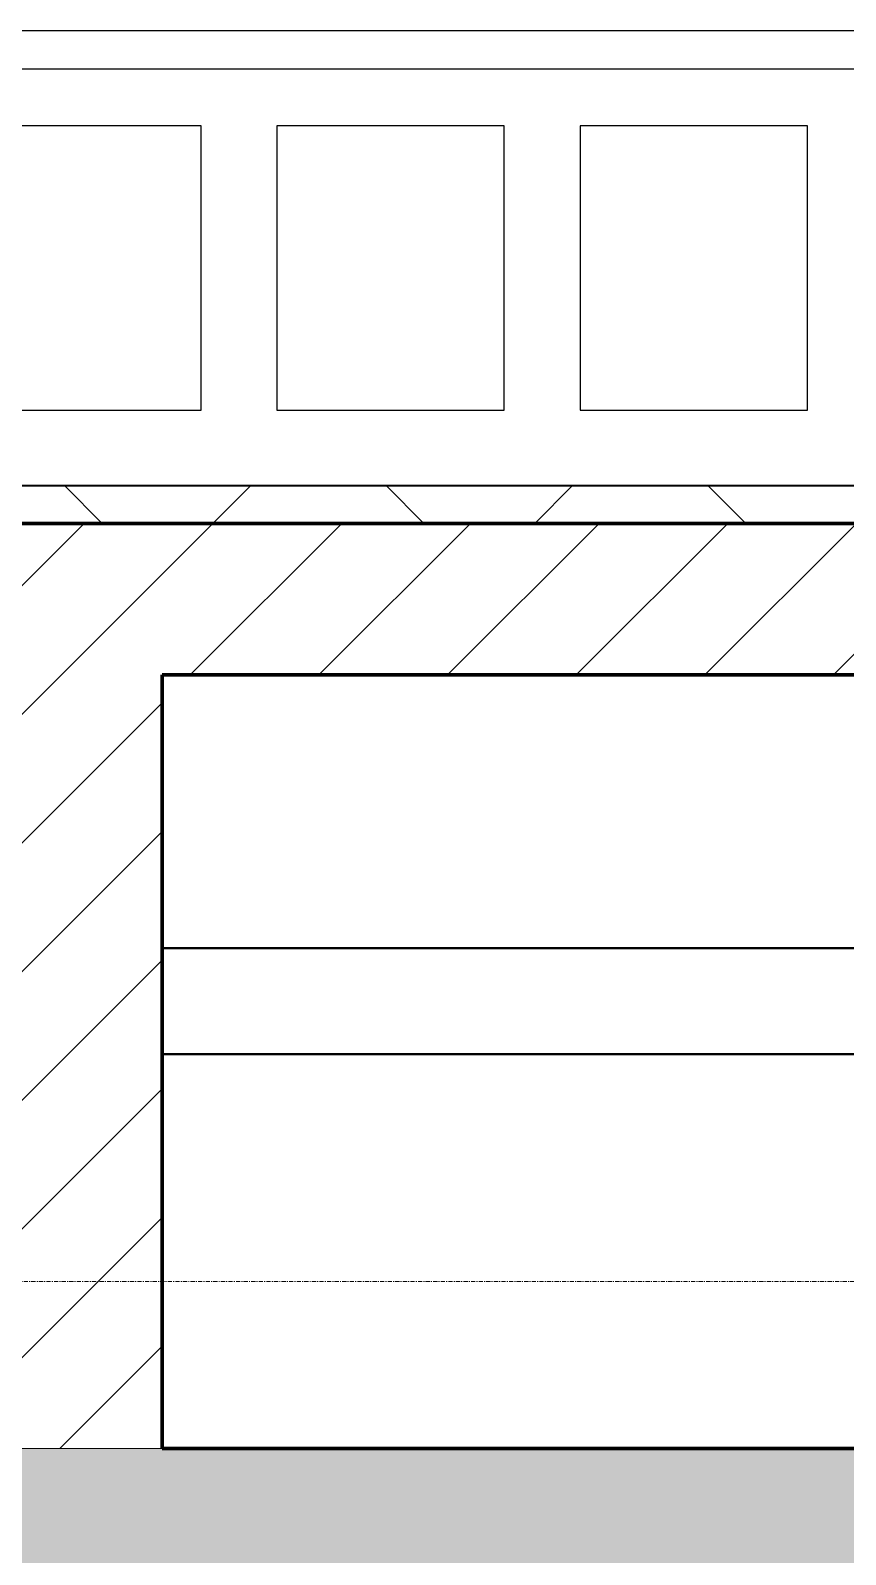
# Model space of a CAD drawing. Header units: millimetres. Extents: x -794334 to -714814, y -17806 to 22403.
# Drawn here: x -727356 to -726281, y -4681 to -2671 of the extents above; entities that cross this region are included whole.
import ezdxf
from ezdxf.xclip import XClip

# ---------------------------------------------------------------- set-up
doc = ezdxf.new("R2010")
doc.units = ezdxf.units.MM
doc.header["$XCLIPFRAME"] = 0
doc.linetypes.add('DPA_Grid _ Level 100', pattern=[10, 5.5, -1.6, 1.3, -1.6])
for name, color, linetype in [('000 - WIPEOUT', 250, 'Continuous'), ('A04_TUBE SERIES', 2, 'Continuous'), ('A11_ALU.SOLID SHEET', 2, 'Continuous')]:
    doc.layers.add(name, color=color, linetype=linetype)
for name, color, linetype, lineweight in [('A-FLOR-E', 2, 'Continuous', 35), ('A-WALL', 5, 'Continuous', 35), ('A-WALL-FNSH', 2, 'Continuous', 35), ('A-WALL-PATT', 1, 'Continuous', 35), ('S-GRID', 251, 'Continuous', 9), ('WALL-E', 2, 'Continuous', 35)]:
    doc.layers.add(name, color=color, linetype=linetype, lineweight=lineweight)
pattern_1 = [(45, (0, 0), (-84.852814, 84.852814), [])]

# ---------------------------------------------------------------- blocks, each defined once
blk = doc.blocks.new('*U804')
at = {"layer": 'S-GRID', "linetype": 'DPA_Grid _ Level 100'}
blk.add_line((57942.9, -7900), (-14128.9, -7900), dxfattribs=at)
blk = doc.blocks.new('*U1084')
blk.add_attdef('EXTR.OVL-LENGTH_', (-25, -59.1), '', height=5)
blk.add_wipeout([(-25, 0), (25, 0), (25, 10129), (-25, 10129)]).dxf.layer = '000 - WIPEOUT'
at = {"layer": 'A04_TUBE SERIES', "color": 0}
blk.add_lwpolyline([(-25, 0), (25, 0), (25, 10129), (-25, 10129)], close=True, dxfattribs=at)
blk = doc.blocks.new('*U1270')
at = {"color": 3}
for points in [[(-187.5, 2550), (187.5, 2550), (187.5, 2250), (-187.5, 2250)], [(-187.5, 2150), (187.5, 2150), (187.5, 1850), (-187.5, 1850)], [(-187.5, 1750), (187.5, 1750), (187.5, 1450), (-187.5, 1450)]]:
    blk.add_wipeout(points, dxfattribs=at).dxf.layer = '000 - WIPEOUT'
at = {"layer": 'A11_ALU.SOLID SHEET', "color": 0, "linetype": 'ByBlock'}
for points in [[(-187.5, 2250), (187.5, 2250), (187.5, 2550), (-187.5, 2550)], [(-187.5, 1850), (187.5, 1850), (187.5, 2150), (-187.5, 2150)], [(-187.5, 1450), (187.5, 1450), (187.5, 1750), (-187.5, 1750)]]:
    blk.add_lwpolyline(points, close=True, dxfattribs=at)
blk = doc.blocks.new('*U1630')
blk.add_lwpolyline([(22690, -750), (19166.4, -750), (19116.4, -700), (18966.4, -550), (-101025.4, -550), (-101025.4, -6705), (-96300, -6705), (-96300, -7350), (-94497.6, -7350), (17250, -7350), (17250, -6850), (18300, -6850), (22690, -6850)], close=True)
at = {"layer": 'A04_TUBE SERIES', "color": 0, "linetype": 'ByBlock', "rotation": 270}
blk.add_blockref('*U1084', (12461, -6275.5), dxfattribs=at)
at = {"layer": 'A11_ALU.SOLID SHEET', "color": 0, "linetype": 'ByBlock', "rotation": 90}
blk.add_blockref('*U1270', (19800, -6563), dxfattribs=at)

msp = doc.modelspace()

# ---------------------------------------------------------------- hatches: boundary and pattern name
at = {"layer": 'A-WALL-PATT', "lineweight": 9}
h = msp.add_hatch(dxfattribs=at)
h.set_pattern_fill('FP_1', color=256, style=0, pattern_type=2)
h.set_pattern_definition([(50, (0, 0), (728.7365, -63.7558), [76.2, -838.2]), (355, (0, 0), (-140.9716, 764.2276), [60.96, -670.56]), (100.451, (60.7, -5.3), (587.77, 700.46675), [64.76, -712.36]), (46.184, (0, 203.2), (1084.3162, -168.171), [114.3, -1257.3]), (96.636, (90.4, 189.2), (949.6099, 989.7098), [97.14, -1068.54]), (351.184, (0, 203.2), (949.6206, 989.7012), [91.44, -1005.84]), (21, (101.6, 152.4), (606.45787, -409.06057), [76.2, -838.2]), (326, (101.6, 152.4), (247.20834, 736.7529), [60.96, -670.56]), (71.451, (152.14, 118.3), (853.66825, 327.6855), [64.76, -712.36]), (37.5, (0, 0), (12.35469, 338.22012), [33.528, -628.904, 33.528, -647.192, -673.1]), (37.5, (0, 0), (12.35469, 338.22012), [-1343.152, 33.528, -639.572]), (7.5, (0, 0), (267.27887, 400.72213), [33.528, -354.584, 33.528, -613.664, -256.54]), (7.5, (0, 0), (267.27887, 400.72213), [-1035.304, 33.528, -223.012]), (327.5, (-226.57, 0), (542.36333, -22.91534), [33.528, -220.472, 33.528, -758.952, -1051.56]), (327.5, (-226.57, 0), (542.36333, -22.91534), [-1046.48, 33.528, -1018.032]), (317.5, (-328.17, 0), (592.51696, 101.7071), [33.528, -296.672, 33.528, -492.76, -746.76]), (317.5, (-328.17, 0), (592.51696, 101.7071), [-856.488, 33.528, -713.232])])
h.paths.add_polyline_path([(-720978.4, -6041), (-720978.4, -4541), (-790483.7, -4541), (-790483.7, -6041), (-725322.4, -6041)])

# ---------------------------------------------------------------- linework, layer by layer
at = {"layer": 'A-WALL', "lineweight": 9}
msp.add_line((-727182.4, -4541), (-727382.4, -4541), dxfattribs=at)
at = {"layer": 'A-WALL', "color": 7, "lineweight": 70}
msp.add_line((-727182.4, -4541), (-720978.4, -4541), dxfattribs=at)

# ---------------------------------------------------------------- block references
at = {"layer": 'A11_ALU.SOLID SHEET'}
ref = msp.add_blockref('*U1630', (-744681.2, 3579), dxfattribs=at)
XClip(ref).set_block_clipping_path([(-45802.4668593339, -9620.0029952967), (23702.8690583039, 10334.9999958097)])

# ---------------------------------------------------------------- next in the draw order: hatches: boundary and pattern name
at = {"layer": 'A-WALL-PATT', "lineweight": 9}
h = msp.add_hatch(dxfattribs=at)
h.set_pattern_fill('FP_5', color=256, style=0, pattern_type=2)
h.set_pattern_definition([(45, (0, 0), (-212.13203, 212.13203), []), (135, (0, 0), (-212.13203, -212.13203), [])])
h.paths.add_polyline_path([(-720978.4, -3320.9), (-720978.4, -3270.9), (-727432.4, -3270.9), (-727432.4, -3320.9), (-723150.4, -3320.9)])
h = msp.add_hatch(dxfattribs=at)
h.set_pattern_fill('FP_2', color=256, style=0, pattern_type=2)
h.set_pattern_definition(pattern_1)
h.paths.add_polyline_path([(-727182.4, -4541), (-727182.4, -3320.9), (-727382.4, -3320.9), (-727382.4, -4541)])
h = msp.add_hatch(dxfattribs=at)
h.set_pattern_fill('FP_2', color=256, style=0, pattern_type=2)
h.set_pattern_definition(pattern_1)
h.paths.add_polyline_path([(-726382.4, -3520.9), (-720978.4, -3520.9), (-720978.4, -3320.9), (-727182.4, -3320.9), (-727182.4, -3520.9)])

# ---------------------------------------------------------------- next in the draw order: linework, layer by layer
at = {"layer": 'A-FLOR-E'}
for p, q in [((-723759, -3881), (-727182.4, -3881)), ((-727182.4, -3881), (-723759, -3881))]:
    msp.add_line(p, q, dxfattribs=at)
at = {"layer": 'A-WALL', "color": 7, "lineweight": 70}
for p, q in [((-727382.4, -3320.9), (-727182.4, -3320.9)), ((-726382.4, -3320.9), (-727182.4, -3320.9)), ((-727182.4, -3320.9), (-726382.4, -3320.9)), ((-725182.4, -3320.9), (-726382.4, -3320.9)), ((-726382.4, -3320.9), (-725182.4, -3320.9)), ((-727182.4, -3520.9), (-727182.4, -4541)), ((-726382.4, -3520.9), (-727182.4, -3520.9)), ((-725182.4, -3520.9), (-726382.4, -3520.9))]:
    msp.add_line(p, q, dxfattribs=at)
at = {"layer": 'A-WALL-FNSH', "color": 250}
for p, q in [((-727432.4, -3270.9), (-726382.4, -3270.9)), ((-726382.4, -3270.9), (-725182.4, -3270.9)), ((-727182.4, -3320.9), (-727382.4, -3320.9))]:
    msp.add_line(p, q, dxfattribs=at)
at = {"layer": 'WALL-E'}
for p, q in [((-723759, -3881), (-727182.4, -3881)), ((-727182.4, -3881), (-723759, -3881)), ((-723759, -4021), (-727182.4, -4021)), ((-727182.4, -4021), (-723759, -4021))]:
    msp.add_line(p, q, dxfattribs=at)

# ---------------------------------------------------------------- next in the draw order: block references
msp.add_blockref('*U804', (-778882.4, 3579))

doc.saveas('drawing.dxf')
